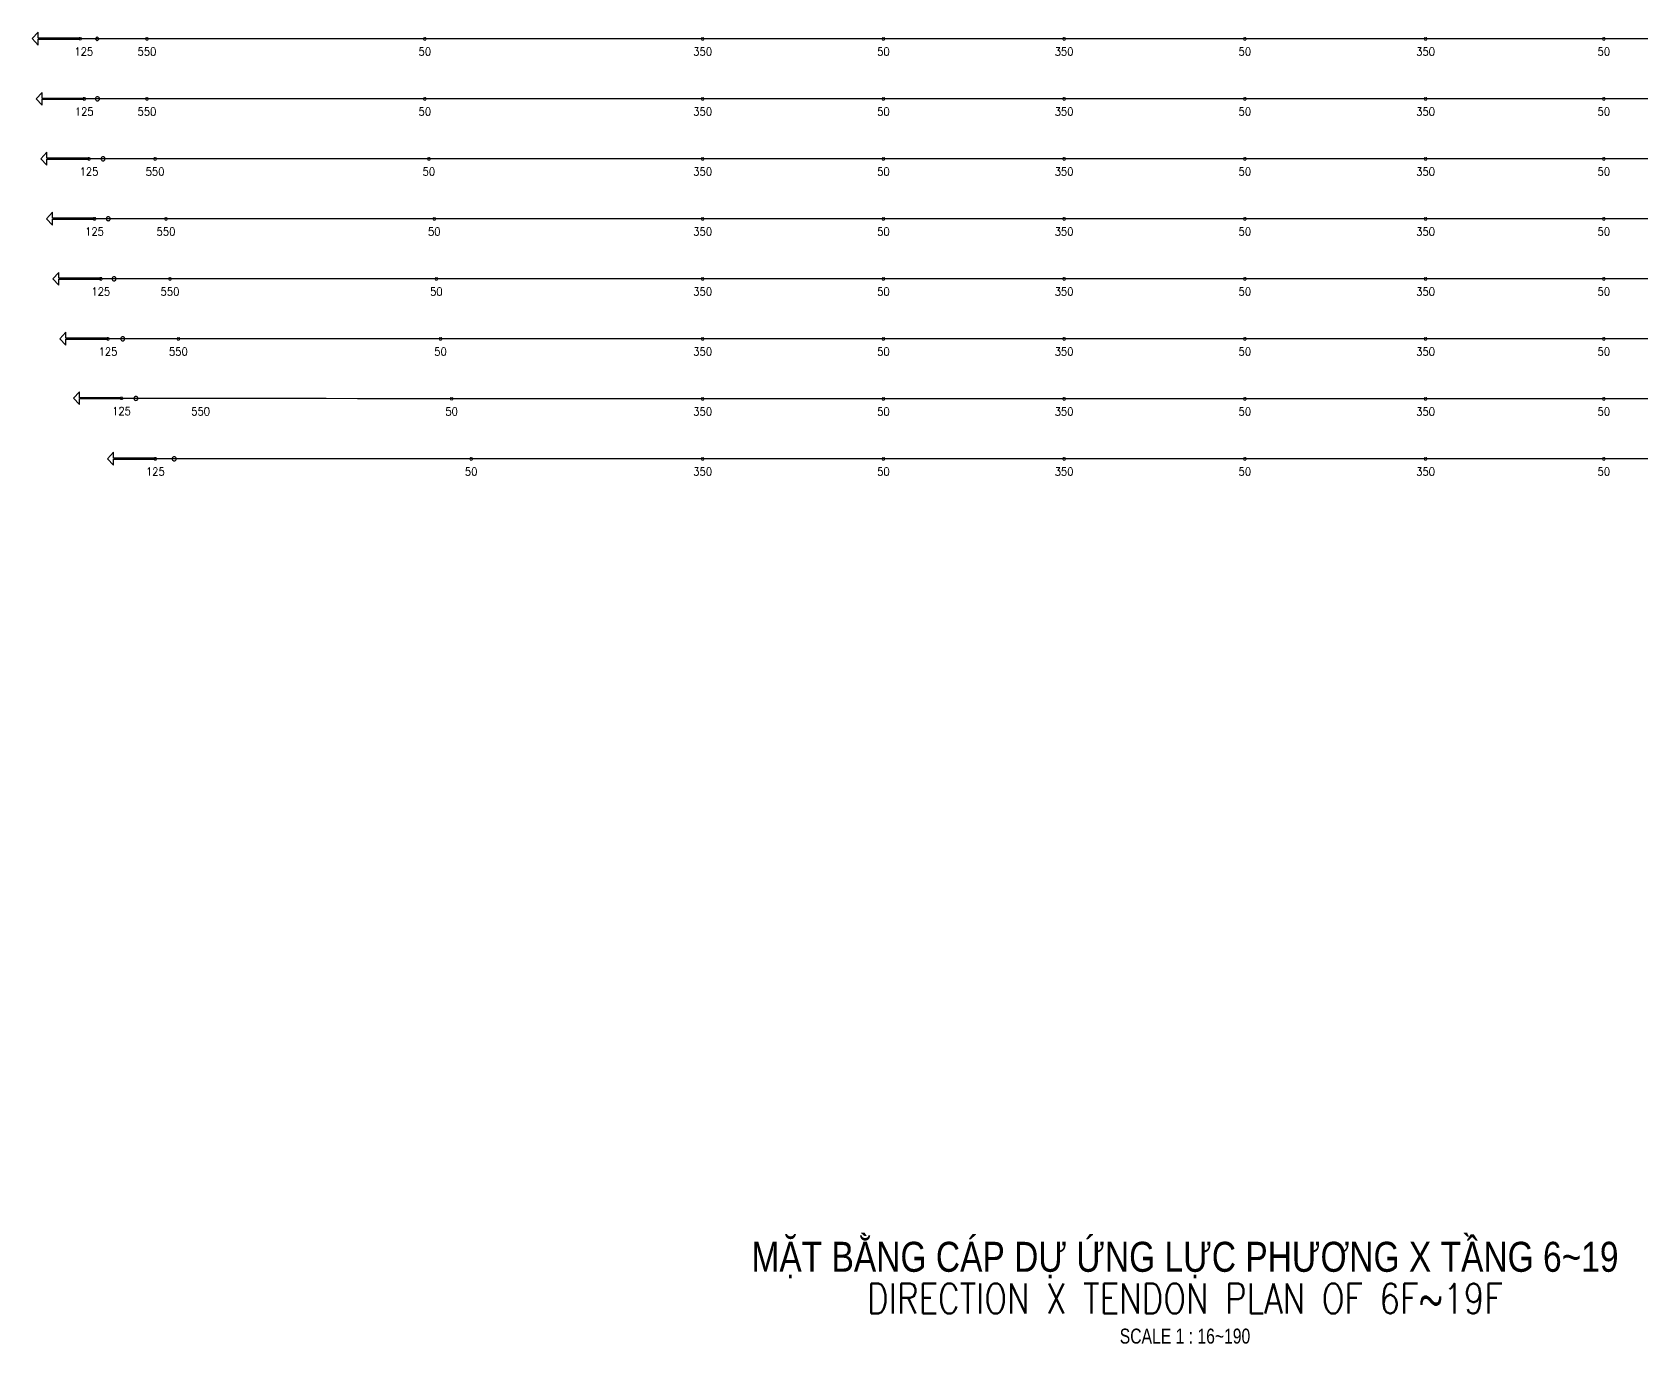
# Model space of a CAD drawing. Header units: millimetres. Extents: x -179076 to 505271, y -18667 to 119516.
# Drawn here: x 287141 to 327376, y 18374 to 51165 of the extents above; entities that cross this region are included whole.
import ezdxf
from ezdxf.enums import TextEntityAlignment as Align

# ---------------------------------------------------------------- set-up
doc = ezdxf.new("R2010")
doc.units = ezdxf.units.MM
doc.layers.add('Current_plane_Tendon', color=7, linetype='Continuous', true_color=0xab0000)
for name, color, linetype, lineweight in [('NDC_S_ANNO', 7, 'Continuous', 20), ('NDC_S_ENG TITLE', 3, 'Continuous', 20), ('NDC_S_TEXT SYMBOL', 7, 'Continuous', 20), ('NDC_S_VN TITLE', 6, 'Continuous', 35)]:
    doc.layers.add(name, color=color, linetype=linetype, lineweight=lineweight)
doc.styles.add('NDC_ANNO', font='', dxfattribs={"width": 0.8})
doc.styles.add('NDC_EN TXT', font='romans.shx', dxfattribs={"width": 0.8})
doc.styles.add('NDC_VIE TXT', font='arial.ttf', dxfattribs={"width": 0.8})
doc.styles.get("Standard").update_dxf_attribs({"font": 'arial.ttf'})
doc.styles.get('NDC_ANNO').set_extended_font_data('Dotum')

# ---------------------------------------------------------------- blocks, each defined once
blk = doc.blocks.new('Drawing name_symbol')
at = {"layer": 'NDC_S_ENG TITLE', "style": 'NDC_EN TXT', "width": 0.8}
blk.add_attdef('SECTDET1', text='', height=5, dxfattribs=at).set_placement((0, 1.01), align=Align.CENTER)
at = {"layer": 'NDC_S_TEXT SYMBOL', "lineweight": 25, "style": 'NDC_ANNO', "width": 0.8}
blk.add_attdef('SSCALE', text='', height=2.5, dxfattribs=at).set_placement((0, -4), align=Align.CENTER)
at = {"layer": 'NDC_S_VN TITLE', "style": 'NDC_VIE TXT', "width": 0.8}
blk.add_attdef('SECTDET2', text='', height=5, dxfattribs=at).set_placement((0, 7.97), align=Align.CENTER)
blk = doc.blocks.new('1111234')
at = {"layer": 'Current_plane_Tendon', "color": 14, "linetype": 'Continuous', "true_color": 0xab0000}
for points, elevation in [([(413038, 309819), (411988, 309819), (411988, 309969), (411838, 309807), (411988, 309645), (411988, 309795), (413038, 309795)], 180), ([(413510, 309804), (413460, 309854), (413410, 309804), (413460, 309754), (413510, 309804)], 180), ([(413138, 308315), (412088, 308315), (412088, 308465), (411938, 308303), (412088, 308141), (412088, 308291), (413138, 308291)], 57), ([(413519, 308303), (413517, 308319), (413509, 308332), (413498, 308344), (413484, 308351), (413469, 308353), (413454, 308351), (413440, 308344), (413429, 308332), (413421, 308319), (413419, 308303), (413421, 308288), (413429, 308274), (413440, 308263), (413454, 308256), (413469, 308253), (413484, 308256), (413498, 308263), (413509, 308274), (413517, 308288), (413519, 308303)], 182), ([(413257, 306816), (412207, 306816), (412207, 306966), (412057, 306804), (412207, 306642), (412207, 306792), (413257, 306792)], 58), ([(413659, 306804), (413657, 306819), (413650, 306833), (413639, 306844), (413625, 306851), (413609, 306854), (413594, 306851), (413580, 306844), (413569, 306833), (413562, 306819), (413559, 306804), (413562, 306788), (413569, 306774), (413580, 306763), (413594, 306756), (413609, 306754), (413625, 306756), (413639, 306763), (413650, 306774), (413657, 306788), (413659, 306804)], 183), ([(413396, 305316), (412346, 305316), (412346, 305466), (412196, 305304), (412346, 305142), (412346, 305292), (413396, 305292)], 59), ([(413788, 305304), (413786, 305320), (413779, 305334), (413768, 305345), (413754, 305352), (413738, 305354), (413723, 305352), (413709, 305345), (413698, 305334), (413691, 305320), (413688, 305304), (413691, 305289), (413698, 305275), (413709, 305264), (413723, 305257), (413738, 305254), (413754, 305257), (413768, 305264), (413779, 305275), (413786, 305289), (413788, 305304)], 180), ([(413554, 303815), (412504, 303815), (412504, 303965), (412354, 303803), (412504, 303641), (412504, 303791), (413554, 303791)], 58), ([(413935, 303803), (413932, 303818), (413925, 303832), (413914, 303843), (413900, 303850), (413885, 303853), (413869, 303850), (413855, 303843), (413844, 303832), (413837, 303818), (413835, 303803), (413837, 303787), (413844, 303773), (413855, 303762), (413869, 303755), (413885, 303753), (413900, 303755), (413914, 303762), (413925, 303773), (413932, 303787), (413935, 303803)], 180), ([(413732, 302316), (412682, 302316), (412682, 302466), (412532, 302304), (412682, 302142), (412682, 302292), (413732, 302292)], 55), ([(414152, 302304), (414149, 302319), (414142, 302333), (414131, 302344), (414117, 302351), (414102, 302354), (414086, 302351), (414072, 302344), (414061, 302333), (414054, 302319), (414052, 302304), (414054, 302288), (414061, 302274), (414072, 302263), (414086, 302256), (414102, 302254), (414117, 302256), (414131, 302263), (414142, 302274), (414149, 302288), (414152, 302304)], 180), ([(414072, 300826), (413022, 300831), (413023, 300981), (412872, 300820), (413021, 300657), (413022, 300807), (414072, 300802)], 61), ([(414480, 300813), (414478, 300828), (414471, 300842), (414460, 300853), (414446, 300860), (414430, 300863), (414415, 300860), (414401, 300853), (414390, 300842), (414383, 300828), (414380, 300813), (414383, 300797), (414390, 300783), (414401, 300772), (414415, 300765), (414430, 300763), (414446, 300765), (414460, 300772), (414471, 300783), (414478, 300797), (414480, 300813)], 180), ([(414916, 299315), (413866, 299315), (413866, 299465), (413716, 299303), (413866, 299141), (413866, 299291), (414916, 299291)], 64), ([(415438, 299303), (415435, 299318), (415428, 299332), (415417, 299343), (415403, 299350), (415388, 299353), (415372, 299350), (415358, 299343), (415347, 299332), (415340, 299318), (415338, 299303), (415340, 299287), (415347, 299273), (415358, 299262), (415372, 299255), (415388, 299253), (415403, 299255), (415417, 299262), (415428, 299273), (415435, 299287), (415438, 299303)], 189)]:
    blk.add_lwpolyline(points, close=True, dxfattribs=dict(at, elevation=elevation))
for points, elevation in [([(413078, 309807, 20, 20, 0), (413058, 309841, 20, 20, 0), (413018, 309841, 20, 20, 0), (412998, 309807, 20, 20, 0), (413018, 309772, 20, 20, 0), (413058, 309772, 20, 20, 0)], 180), ([(414746, 309803, 20, 20, 0), (414726, 309838, 20, 20, 0), (414686, 309838, 20, 20, 0), (414666, 309803, 20, 20, 0), (414686, 309769, 20, 20, 0), (414726, 309769, 20, 20, 0)], 130), ([(421692, 309803, 20, 20, 0), (421672, 309838, 20, 20, 0), (421632, 309838, 20, 20, 0), (421612, 309803, 20, 20, 0), (421632, 309769, 20, 20, 0), (421672, 309769, 20, 20, 0)], -170), ([(428637, 309803, 20, 20, 0), (428617, 309838, 20, 20, 0), (428577, 309838, 20, 20, 0), (428557, 309803, 20, 20, 0), (428577, 309769, 20, 20, 0), (428617, 309769, 20, 20, 0)], 130), ([(433155, 309803, 20, 20, 0), (433135, 309838, 20, 20, 0), (433095, 309838, 20, 20, 0), (433075, 309803, 20, 20, 0), (433095, 309769, 20, 20, 0), (433135, 309769, 20, 20, 0)], -170), ([(437672, 309803, 20, 20, 0), (437652, 309838, 20, 20, 0), (437612, 309838, 20, 20, 0), (437592, 309803, 20, 20, 0), (437612, 309769, 20, 20, 0), (437652, 309769, 20, 20, 0)], 130), ([(442190, 309803, 20, 20, 0), (442170, 309838, 20, 20, 0), (442130, 309838, 20, 20, 0), (442110, 309803, 20, 20, 0), (442130, 309769, 20, 20, 0), (442170, 309769, 20, 20, 0)], -170), ([(446707, 309803, 20, 20, 0), (446687, 309838, 20, 20, 0), (446647, 309838, 20, 20, 0), (446627, 309803, 20, 20, 0), (446647, 309769, 20, 20, 0), (446687, 309769, 20, 20, 0)], 130), ([(451163, 309803, 20, 20, 0), (451143, 309838, 20, 20, 0), (451103, 309838, 20, 20, 0), (451083, 309803, 20, 20, 0), (451103, 309769, 20, 20, 0), (451143, 309769, 20, 20, 0)], -170), ([(413178, 308303, 20, 20, 0), (413158, 308338, 20, 20, 0), (413118, 308338, 20, 20, 0), (413098, 308303, 20, 20, 0), (413118, 308268, 20, 20, 0), (413158, 308268, 20, 20, 0)], 57), ([(414746, 308303, 20, 20, 0), (414726, 308338, 20, 20, 0), (414686, 308338, 20, 20, 0), (414666, 308303, 20, 20, 0), (414686, 308269, 20, 20, 0), (414726, 308269, 20, 20, 0)], 130), ([(421692, 308303, 20, 20, 0), (421672, 308338, 20, 20, 0), (421632, 308338, 20, 20, 0), (421612, 308303, 20, 20, 0), (421632, 308269, 20, 20, 0), (421672, 308269, 20, 20, 0)], -20), ([(428637, 308303, 20, 20, 0), (428617, 308338, 20, 20, 0), (428577, 308338, 20, 20, 0), (428557, 308303, 20, 20, 0), (428577, 308269, 20, 20, 0), (428617, 308269, 20, 20, 0)], 130), ([(433155, 308303, 20, 20, 0), (433135, 308338, 20, 20, 0), (433095, 308338, 20, 20, 0), (433075, 308303, 20, 20, 0), (433095, 308269, 20, 20, 0), (433135, 308269, 20, 20, 0)], -20), ([(437672, 308303, 20, 20, 0), (437652, 308338, 20, 20, 0), (437612, 308338, 20, 20, 0), (437592, 308303, 20, 20, 0), (437612, 308269, 20, 20, 0), (437652, 308269, 20, 20, 0)], 130), ([(442190, 308303, 20, 20, 0), (442170, 308338, 20, 20, 0), (442130, 308338, 20, 20, 0), (442110, 308303, 20, 20, 0), (442130, 308269, 20, 20, 0), (442170, 308269, 20, 20, 0)], -20), ([(446707, 308303, 20, 20, 0), (446687, 308338, 20, 20, 0), (446647, 308338, 20, 20, 0), (446627, 308303, 20, 20, 0), (446647, 308269, 20, 20, 0), (446687, 308269, 20, 20, 0)], 130), ([(451163, 308303, 20, 20, 0), (451143, 308338, 20, 20, 0), (451103, 308338, 20, 20, 0), (451083, 308303, 20, 20, 0), (451103, 308269, 20, 20, 0), (451143, 308269, 20, 20, 0)], -20), ([(413297, 306804, 20, 20, 0), (413277, 306838, 20, 20, 0), (413237, 306838, 20, 20, 0), (413217, 306804, 20, 20, 0), (413237, 306769, 20, 20, 0), (413277, 306769, 20, 20, 0)], 58), ([(414950, 306803, 20, 20, 0), (414930, 306838, 20, 20, 0), (414890, 306838, 20, 20, 0), (414870, 306803, 20, 20, 0), (414890, 306769, 20, 20, 0), (414930, 306769, 20, 20, 0)], 130), ([(421794, 306803, 20, 20, 0), (421774, 306838, 20, 20, 0), (421734, 306838, 20, 20, 0), (421714, 306803, 20, 20, 0), (421734, 306769, 20, 20, 0), (421774, 306769, 20, 20, 0)], -20), ([(428637, 306803, 20, 20, 0), (428617, 306838, 20, 20, 0), (428577, 306838, 20, 20, 0), (428557, 306803, 20, 20, 0), (428577, 306769, 20, 20, 0), (428617, 306769, 20, 20, 0)], 130), ([(433155, 306803, 20, 20, 0), (433135, 306838, 20, 20, 0), (433095, 306838, 20, 20, 0), (433075, 306803, 20, 20, 0), (433095, 306769, 20, 20, 0), (433135, 306769, 20, 20, 0)], -20), ([(437672, 306803, 20, 20, 0), (437652, 306838, 20, 20, 0), (437612, 306838, 20, 20, 0), (437592, 306803, 20, 20, 0), (437612, 306769, 20, 20, 0), (437652, 306769, 20, 20, 0)], 130), ([(442190, 306803, 20, 20, 0), (442170, 306838, 20, 20, 0), (442130, 306838, 20, 20, 0), (442110, 306803, 20, 20, 0), (442130, 306769, 20, 20, 0), (442170, 306769, 20, 20, 0)], -20), ([(446707, 306803, 20, 20, 0), (446687, 306838, 20, 20, 0), (446647, 306838, 20, 20, 0), (446627, 306803, 20, 20, 0), (446647, 306769, 20, 20, 0), (446687, 306769, 20, 20, 0)], 130), ([(451163, 306803, 20, 20, 0), (451143, 306838, 20, 20, 0), (451103, 306838, 20, 20, 0), (451083, 306803, 20, 20, 0), (451103, 306769, 20, 20, 0), (451143, 306769, 20, 20, 0)], -20), ([(413436, 305304, 20, 20, 0), (413416, 305339, 20, 20, 0), (413376, 305339, 20, 20, 0), (413356, 305304, 20, 20, 0), (413376, 305270, 20, 20, 0), (413416, 305270, 20, 20, 0)], 59), ([(415222, 305303, 20, 20, 0), (415202, 305338, 20, 20, 0), (415162, 305338, 20, 20, 0), (415142, 305303, 20, 20, 0), (415162, 305269, 20, 20, 0), (415202, 305269, 20, 20, 0)], 130), ([(421929, 305303, 20, 20, 0), (421909, 305338, 20, 20, 0), (421869, 305338, 20, 20, 0), (421849, 305303, 20, 20, 0), (421869, 305269, 20, 20, 0), (421909, 305269, 20, 20, 0)], -20), ([(428637, 305303, 20, 20, 0), (428617, 305338, 20, 20, 0), (428577, 305338, 20, 20, 0), (428557, 305303, 20, 20, 0), (428577, 305269, 20, 20, 0), (428617, 305269, 20, 20, 0)], 130), ([(433155, 305303, 20, 20, 0), (433135, 305338, 20, 20, 0), (433095, 305338, 20, 20, 0), (433075, 305303, 20, 20, 0), (433095, 305269, 20, 20, 0), (433135, 305269, 20, 20, 0)], -20), ([(437672, 305303, 20, 20, 0), (437652, 305338, 20, 20, 0), (437612, 305338, 20, 20, 0), (437592, 305303, 20, 20, 0), (437612, 305269, 20, 20, 0), (437652, 305269, 20, 20, 0)], 130), ([(442190, 305303, 20, 20, 0), (442170, 305338, 20, 20, 0), (442130, 305338, 20, 20, 0), (442110, 305303, 20, 20, 0), (442130, 305269, 20, 20, 0), (442170, 305269, 20, 20, 0)], -20), ([(446707, 305303, 20, 20, 0), (446687, 305338, 20, 20, 0), (446647, 305338, 20, 20, 0), (446627, 305303, 20, 20, 0), (446647, 305269, 20, 20, 0), (446687, 305269, 20, 20, 0)], 130), ([(451163, 305303, 20, 20, 0), (451143, 305338, 20, 20, 0), (451103, 305338, 20, 20, 0), (451083, 305303, 20, 20, 0), (451103, 305269, 20, 20, 0), (451143, 305269, 20, 20, 0)], -20), ([(413594, 303803, 20, 20, 0), (413574, 303837, 20, 20, 0), (413534, 303837, 20, 20, 0), (413514, 303803, 20, 20, 0), (413534, 303768, 20, 20, 0), (413574, 303768, 20, 20, 0)], 58), ([(415322, 303803, 20, 20, 0), (415302, 303838, 20, 20, 0), (415262, 303838, 20, 20, 0), (415242, 303803, 20, 20, 0), (415262, 303769, 20, 20, 0), (415302, 303769, 20, 20, 0)], 130), ([(421980, 303803, 20, 20, 0), (421960, 303838, 20, 20, 0), (421920, 303838, 20, 20, 0), (421900, 303803, 20, 20, 0), (421920, 303769, 20, 20, 0), (421960, 303769, 20, 20, 0)], -20), ([(428637, 303803, 20, 20, 0), (428617, 303838, 20, 20, 0), (428577, 303838, 20, 20, 0), (428557, 303803, 20, 20, 0), (428577, 303769, 20, 20, 0), (428617, 303769, 20, 20, 0)], 130), ([(433155, 303803, 20, 20, 0), (433135, 303838, 20, 20, 0), (433095, 303838, 20, 20, 0), (433075, 303803, 20, 20, 0), (433095, 303769, 20, 20, 0), (433135, 303769, 20, 20, 0)], -20), ([(437672, 303803, 20, 20, 0), (437652, 303838, 20, 20, 0), (437612, 303838, 20, 20, 0), (437592, 303803, 20, 20, 0), (437612, 303769, 20, 20, 0), (437652, 303769, 20, 20, 0)], 130), ([(442190, 303803, 20, 20, 0), (442170, 303838, 20, 20, 0), (442130, 303838, 20, 20, 0), (442110, 303803, 20, 20, 0), (442130, 303769, 20, 20, 0), (442170, 303769, 20, 20, 0)], -20), ([(446707, 303803, 20, 20, 0), (446687, 303838, 20, 20, 0), (446647, 303838, 20, 20, 0), (446627, 303803, 20, 20, 0), (446647, 303769, 20, 20, 0), (446687, 303769, 20, 20, 0)], 130), ([(451163, 303803, 20, 20, 0), (451143, 303838, 20, 20, 0), (451103, 303838, 20, 20, 0), (451083, 303803, 20, 20, 0), (451103, 303769, 20, 20, 0), (451143, 303769, 20, 20, 0)], -20), ([(413772, 302304, 20, 20, 0), (413752, 302338, 20, 20, 0), (413712, 302338, 20, 20, 0), (413692, 302304, 20, 20, 0), (413712, 302269, 20, 20, 0), (413752, 302269, 20, 20, 0)], 55), ([(415532, 302303, 20, 20, 0), (415512, 302338, 20, 20, 0), (415472, 302338, 20, 20, 0), (415452, 302303, 20, 20, 0), (415472, 302269, 20, 20, 0), (415512, 302269, 20, 20, 0)], 130), ([(422085, 302303, 20, 20, 0), (422065, 302338, 20, 20, 0), (422025, 302338, 20, 20, 0), (422005, 302303, 20, 20, 0), (422025, 302269, 20, 20, 0), (422065, 302269, 20, 20, 0)], -20), ([(428637, 302303, 20, 20, 0), (428617, 302338, 20, 20, 0), (428577, 302338, 20, 20, 0), (428557, 302303, 20, 20, 0), (428577, 302269, 20, 20, 0), (428617, 302269, 20, 20, 0)], 130), ([(433155, 302303, 20, 20, 0), (433135, 302338, 20, 20, 0), (433095, 302338, 20, 20, 0), (433075, 302303, 20, 20, 0), (433095, 302269, 20, 20, 0), (433135, 302269, 20, 20, 0)], -20), ([(437672, 302303, 20, 20, 0), (437652, 302338, 20, 20, 0), (437612, 302338, 20, 20, 0), (437592, 302303, 20, 20, 0), (437612, 302269, 20, 20, 0), (437652, 302269, 20, 20, 0)], 130), ([(442190, 302303, 20, 20, 0), (442170, 302338, 20, 20, 0), (442130, 302338, 20, 20, 0), (442110, 302303, 20, 20, 0), (442130, 302269, 20, 20, 0), (442170, 302269, 20, 20, 0)], -20), ([(446707, 302303, 20, 20, 0), (446687, 302338, 20, 20, 0), (446647, 302338, 20, 20, 0), (446627, 302303, 20, 20, 0), (446647, 302269, 20, 20, 0), (446687, 302269, 20, 20, 0)], 130), ([(451163, 302303, 20, 20, 0), (451143, 302338, 20, 20, 0), (451103, 302338, 20, 20, 0), (451083, 302303, 20, 20, 0), (451103, 302269, 20, 20, 0), (451143, 302269, 20, 20, 0)], -20), ([(414112, 300814, 20, 20, 0), (414092, 300849, 20, 20, 0), (414052, 300849, 20, 20, 0), (414032, 300814, 20, 20, 0), (414052, 300780, 20, 20, 0), (414092, 300780, 20, 20, 0)], 61), ([(422363, 300806, 20, 20, 0), (422343, 300840, 20, 20, 0), (422303, 300840, 20, 20, 0), (422283, 300806, 20, 20, 0), (422303, 300771, 20, 20, 0), (422343, 300771, 20, 20, 0)], -20), ([(428637, 300803, 20, 20, 0), (428617, 300838, 20, 20, 0), (428577, 300838, 20, 20, 0), (428557, 300803, 20, 20, 0), (428577, 300769, 20, 20, 0), (428617, 300769, 20, 20, 0)], 130), ([(433155, 300803, 20, 20, 0), (433135, 300838, 20, 20, 0), (433095, 300838, 20, 20, 0), (433075, 300803, 20, 20, 0), (433095, 300769, 20, 20, 0), (433135, 300769, 20, 20, 0)], -20), ([(437672, 300803, 20, 20, 0), (437652, 300838, 20, 20, 0), (437612, 300838, 20, 20, 0), (437592, 300803, 20, 20, 0), (437612, 300769, 20, 20, 0), (437652, 300769, 20, 20, 0)], 130), ([(442190, 300803, 20, 20, 0), (442170, 300838, 20, 20, 0), (442130, 300838, 20, 20, 0), (442110, 300803, 20, 20, 0), (442130, 300769, 20, 20, 0), (442170, 300769, 20, 20, 0)], -20), ([(446707, 300803, 20, 20, 0), (446687, 300838, 20, 20, 0), (446647, 300838, 20, 20, 0), (446627, 300803, 20, 20, 0), (446647, 300769, 20, 20, 0), (446687, 300769, 20, 20, 0)], 130), ([(451163, 300803, 20, 20, 0), (451143, 300838, 20, 20, 0), (451103, 300838, 20, 20, 0), (451083, 300803, 20, 20, 0), (451103, 300769, 20, 20, 0), (451143, 300769, 20, 20, 0)], -20), ([(414956, 299303, 20, 20, 0), (414936, 299337, 20, 20, 0), (414896, 299337, 20, 20, 0), (414876, 299303, 20, 20, 0), (414896, 299268, 20, 20, 0), (414936, 299268, 20, 20, 0)], 64), ([(422851, 299303, 20, 20, 0), (422831, 299338, 20, 20, 0), (422791, 299338, 20, 20, 0), (422771, 299303, 20, 20, 0), (422791, 299269, 20, 20, 0), (422831, 299269, 20, 20, 0)], -20), ([(428637, 299303, 20, 20, 0), (428617, 299338, 20, 20, 0), (428577, 299338, 20, 20, 0), (428557, 299303, 20, 20, 0), (428577, 299269, 20, 20, 0), (428617, 299269, 20, 20, 0)], 130), ([(433155, 299303, 20, 20, 0), (433135, 299338, 20, 20, 0), (433095, 299338, 20, 20, 0), (433075, 299303, 20, 20, 0), (433095, 299269, 20, 20, 0), (433135, 299269, 20, 20, 0)], -20), ([(437672, 299303, 20, 20, 0), (437652, 299338, 20, 20, 0), (437612, 299338, 20, 20, 0), (437592, 299303, 20, 20, 0), (437612, 299269, 20, 20, 0), (437652, 299269, 20, 20, 0)], 130), ([(442190, 299303, 20, 20, 0), (442170, 299338, 20, 20, 0), (442130, 299338, 20, 20, 0), (442110, 299303, 20, 20, 0), (442130, 299269, 20, 20, 0), (442170, 299269, 20, 20, 0)], -20), ([(446707, 299303, 20, 20, 0), (446687, 299338, 20, 20, 0), (446647, 299338, 20, 20, 0), (446627, 299303, 20, 20, 0), (446647, 299269, 20, 20, 0), (446687, 299269, 20, 20, 0)], 130), ([(451163, 299303, 20, 20, 0), (451143, 299338, 20, 20, 0), (451103, 299338, 20, 20, 0), (451083, 299303, 20, 20, 0), (451103, 299269, 20, 20, 0), (451143, 299269, 20, 20, 0)], -20)]:
    blk.add_lwpolyline(points, format="xyseb", close=True, dxfattribs=dict(at, elevation=elevation))
for points in [[(414706, 309803, 130), (414586, 309803, 129), (414465, 309803, 128), (414345, 309803, 124), (414224, 309803, 120), (414104, 309803, 115), (413984, 309803, 108), (413611, 309804, 100), (413491, 309804, 90), (413370, 309804, 80), (413250, 309804, 68), (413038, 309804, 56)], [(428597, 309803, 130), (427729, 309803, 121), (426861, 309803, 92), (425992, 309803, 46), (425124, 309803, -20), (424256, 309803, -86), (423388, 309803, -132), (422520, 309803, -161), (421652, 309803, -170), (420783, 309803, -161), (419915, 309803, -132), (419047, 309803, -86), (418179, 309803, -20), (417311, 309803, 46), (416443, 309803, 92), (415574, 309803, 121), (414706, 309803, 130)], [(437632, 309803, 130), (437067, 309803, 121), (436503, 309803, 92), (435938, 309803, 46), (435373, 309803, -20), (434809, 309803, -86), (434244, 309803, -132), (433679, 309803, -161), (433115, 309803, -170), (432550, 309803, -161), (431985, 309803, -132), (431420, 309803, -86), (430856, 309803, -20), (430291, 309803, 46), (429726, 309803, 92), (429162, 309803, 121), (428597, 309803, 130)], [(446667, 309803, 130), (446102, 309803, 121), (445538, 309803, 92), (444973, 309803, 46), (444408, 309803, -20), (443844, 309803, -86), (443279, 309803, -132), (442714, 309803, -161), (442150, 309803, -170), (441585, 309803, -161), (441020, 309803, -132), (440456, 309803, -86), (439891, 309803, -20), (439326, 309803, 46), (438761, 309803, 92), (438197, 309803, 121), (437632, 309803, 130)], [(455578, 309803, 130), (455022, 309803, 121), (454465, 309803, 92), (453908, 309803, 46), (453351, 309803, -20), (452794, 309803, -86), (452237, 309803, -132), (451680, 309803, -161), (451123, 309803, -170), (450566, 309803, -161), (450009, 309803, -132), (449452, 309803, -86), (448895, 309803, -20), (448338, 309803, 46), (447781, 309803, 92), (447224, 309803, 121), (446667, 309803, 130)], [(414706, 308303, 130), (414586, 308303, 129), (414465, 308303, 128), (414345, 308303, 124), (414224, 308303, 120), (414104, 308303, 115), (413721, 308303, 231), (413600, 308303, 223), (413480, 308303, 213), (413359, 308303, 203), (413239, 308303, 191), (413138, 308303, 180)], [(428597, 308303, 130), (427729, 308303, 125), (426861, 308303, 111), (425992, 308303, 88), (425124, 308303, 55), (424256, 308303, 22), (423388, 308303, -1), (422520, 308303, -15), (421652, 308303, -20), (420783, 308303, -15), (419915, 308303, -1), (419047, 308303, 22), (418179, 308303, 55), (417311, 308303, 88), (416443, 308303, 111), (415574, 308303, 125), (414706, 308303, 130)], [(437632, 308303, 130), (437067, 308303, 125), (436503, 308303, 111), (435938, 308303, 88), (435373, 308303, 55), (434809, 308303, 22), (434244, 308303, -1), (433679, 308303, -15), (433115, 308303, -20), (432550, 308303, -15), (431985, 308303, -1), (431420, 308303, 22), (430856, 308303, 55), (430291, 308303, 88), (429726, 308303, 111), (429162, 308303, 125), (428597, 308303, 130)], [(446667, 308303, 130), (446102, 308303, 125), (445538, 308303, 111), (444973, 308303, 88), (444408, 308303, 55), (443844, 308303, 22), (443279, 308303, -1), (442714, 308303, -15), (442150, 308303, -20), (441585, 308303, -15), (441020, 308303, -1), (440456, 308303, 22), (439891, 308303, 55), (439326, 308303, 88), (438761, 308303, 111), (438197, 308303, 125), (437632, 308303, 130)], [(455578, 308303, 130), (455022, 308303, 125), (454465, 308303, 111), (453908, 308303, 88), (453351, 308303, 55), (452794, 308303, 22), (452237, 308303, -1), (451680, 308303, -15), (451123, 308303, -20), (450566, 308303, -15), (450009, 308303, -1), (449452, 308303, 22), (448895, 308303, 55), (448338, 308303, 88), (447781, 308303, 111), (447224, 308303, 125), (446667, 308303, 130)], [(414910, 306803, 130), (414769, 306803, 129), (414628, 306803, 127), (414487, 306803, 123), (414346, 306803, 118), (414205, 306803, 111), (413788, 306804, 225), (413647, 306804, 215), (413506, 306804, 204), (413365, 306804, 191), (413257, 306804, 180)], [(428597, 306803, 130), (427742, 306803, 125), (426886, 306803, 111), (426031, 306803, 88), (425175, 306803, 55), (424320, 306803, 22), (423464, 306803, -1), (422609, 306803, -15), (421754, 306803, -20), (420898, 306803, -15), (420043, 306803, -1), (419187, 306803, 22), (418332, 306803, 55), (417476, 306803, 88), (416621, 306803, 111), (415766, 306803, 125), (414910, 306803, 130)], [(437632, 306803, 130), (437067, 306803, 125), (436503, 306803, 111), (435938, 306803, 88), (435373, 306803, 55), (434809, 306803, 22), (434244, 306803, -1), (433679, 306803, -15), (433115, 306803, -20), (432550, 306803, -15), (431985, 306803, -1), (431420, 306803, 22), (430856, 306803, 55), (430291, 306803, 88), (429726, 306803, 111), (429162, 306803, 125), (428597, 306803, 130)], [(446667, 306803, 130), (446102, 306803, 125), (445538, 306803, 111), (444973, 306803, 88), (444408, 306803, 55), (443844, 306803, 22), (443279, 306803, -1), (442714, 306803, -15), (442150, 306803, -20), (441585, 306803, -15), (441020, 306803, -1), (440456, 306803, 22), (439891, 306803, 55), (439326, 306803, 88), (438761, 306803, 111), (438197, 306803, 125), (437632, 306803, 130)], [(455578, 306803, 130), (455022, 306803, 125), (454465, 306803, 111), (453908, 306803, 88), (453351, 306803, 55), (452794, 306803, 22), (452237, 306803, -1), (451680, 306803, -15), (451123, 306803, -20), (450566, 306803, -15), (450009, 306803, -1), (449452, 306803, 22), (448895, 306803, 55), (448338, 306803, 88), (447781, 306803, 111), (447224, 306803, 125), (446667, 306803, 130)], [(415182, 305303, 130), (415028, 305303, 129), (414875, 305303, 127), (414721, 305303, 123), (414567, 305303, 118), (414414, 305303, 111), (413969, 305304, 224), (413815, 305304, 214), (413662, 305304, 203), (413508, 305304, 190), (413354, 305304, 176)], [(428597, 305303, 130), (427759, 305303, 125), (426920, 305303, 111), (426082, 305303, 88), (425243, 305303, 55), (424405, 305303, 22), (423566, 305303, -1), (422728, 305303, -15), (421889, 305303, -20), (421051, 305303, -15), (420212, 305303, -1), (419374, 305303, 22), (418536, 305303, 55), (417697, 305303, 88), (416859, 305303, 111), (416020, 305303, 125), (415182, 305303, 130)], [(437632, 305303, 130), (437067, 305303, 125), (436503, 305303, 111), (435938, 305303, 88), (435373, 305303, 55), (434809, 305303, 22), (434244, 305303, -1), (433679, 305303, -15), (433115, 305303, -20), (432550, 305303, -15), (431985, 305303, -1), (431420, 305303, 22), (430856, 305303, 55), (430291, 305303, 88), (429726, 305303, 111), (429162, 305303, 125), (428597, 305303, 130)], [(446667, 305303, 130), (446102, 305303, 125), (445538, 305303, 111), (444973, 305303, 88), (444408, 305303, 55), (443844, 305303, 22), (443279, 305303, -1), (442714, 305303, -15), (442150, 305303, -20), (441585, 305303, -15), (441020, 305303, -1), (440456, 305303, 22), (439891, 305303, 55), (439326, 305303, 88), (438761, 305303, 111), (438197, 305303, 125), (437632, 305303, 130)], [(455578, 305303, 130), (455022, 305303, 125), (454465, 305303, 111), (453908, 305303, 88), (453351, 305303, 55), (452794, 305303, 22), (452237, 305303, -1), (451680, 305303, -15), (451123, 305303, -20), (450566, 305303, -15), (450009, 305303, -1), (449452, 305303, 22), (448895, 305303, 55), (448338, 305303, 88), (447781, 305303, 111), (447224, 305303, 125), (446667, 305303, 130)], [(415282, 303803, 130), (415150, 303803, 129), (415018, 303803, 128), (414886, 303803, 124), (414754, 303803, 120), (414622, 303803, 115), (414490, 303803, 108), (414358, 303803, 100), (413918, 303803, 212), (413786, 303803, 202), (413654, 303803, 190), (413522, 303803, 177)], [(428597, 303803, 130), (427765, 303803, 125), (426933, 303803, 111), (426100, 303803, 88), (425268, 303803, 55), (424436, 303803, 22), (423604, 303803, -1), (422772, 303803, -15), (421940, 303803, -20), (421107, 303803, -15), (420275, 303803, -1), (419443, 303803, 22), (418611, 303803, 55), (417779, 303803, 88), (416947, 303803, 111), (416114, 303803, 125), (415282, 303803, 130)], [(437632, 303803, 130), (437067, 303803, 125), (436503, 303803, 111), (435938, 303803, 88), (435373, 303803, 55), (434809, 303803, 22), (434244, 303803, -1), (433679, 303803, -15), (433115, 303803, -20), (432550, 303803, -15), (431985, 303803, -1), (431420, 303803, 22), (430856, 303803, 55), (430291, 303803, 88), (429726, 303803, 111), (429162, 303803, 125), (428597, 303803, 130)], [(446667, 303803, 130), (446102, 303803, 125), (445538, 303803, 111), (444973, 303803, 88), (444408, 303803, 55), (443844, 303803, 22), (443279, 303803, -1), (442714, 303803, -15), (442150, 303803, -20), (441585, 303803, -15), (441020, 303803, -1), (440456, 303803, 22), (439891, 303803, 55), (439326, 303803, 88), (438761, 303803, 111), (438197, 303803, 125), (437632, 303803, 130)], [(455578, 303803, 130), (455022, 303803, 125), (454465, 303803, 111), (453908, 303803, 88), (453351, 303803, 55), (452794, 303803, 22), (452237, 303803, -1), (451680, 303803, -15), (451123, 303803, -20), (450566, 303803, -15), (450009, 303803, -1), (449452, 303803, 22), (448895, 303803, 55), (448338, 303803, 88), (447781, 303803, 111), (447224, 303803, 125), (446667, 303803, 130)], [(415492, 302303, 130), (415345, 302303, 129), (415197, 302303, 127), (415049, 302303, 123), (414901, 302303, 118), (414471, 302304, 236), (414323, 302304, 228), (414176, 302304, 218), (414028, 302304, 207), (413880, 302304, 194), (413732, 302304, 180)], [(428597, 302303, 130), (427778, 302303, 125), (426959, 302303, 111), (426140, 302303, 88), (425321, 302303, 55), (424502, 302303, 22), (423683, 302303, -1), (422864, 302303, -15), (422045, 302303, -20), (421226, 302303, -15), (420407, 302303, -1), (419588, 302303, 22), (418768, 302303, 55), (417949, 302303, 88), (417130, 302303, 111), (416311, 302303, 125), (415492, 302303, 130)], [(437632, 302303, 130), (437067, 302303, 125), (436503, 302303, 111), (435938, 302303, 88), (435373, 302303, 55), (434809, 302303, 22), (434244, 302303, -1), (433679, 302303, -15), (433115, 302303, -20), (432550, 302303, -15), (431985, 302303, -1), (431420, 302303, 22), (430856, 302303, 55), (430291, 302303, 88), (429726, 302303, 111), (429162, 302303, 125), (428597, 302303, 130)], [(446667, 302303, 130), (446102, 302303, 125), (445538, 302303, 111), (444973, 302303, 88), (444408, 302303, 55), (443844, 302303, 22), (443279, 302303, -1), (442714, 302303, -15), (442150, 302303, -20), (441585, 302303, -15), (441020, 302303, -1), (440456, 302303, 22), (439891, 302303, 55), (439326, 302303, 88), (438761, 302303, 111), (438197, 302303, 125), (437632, 302303, 130)], [(455578, 302303, 130), (455022, 302303, 125), (454465, 302303, 111), (453908, 302303, 88), (453351, 302303, 55), (452794, 302303, 22), (452237, 302303, -1), (451680, 302303, -15), (451123, 302303, -20), (450566, 302303, -15), (450009, 302303, -1), (449452, 302303, 22), (448895, 302303, 55), (448338, 302303, 88), (447781, 302303, 111), (447224, 302303, 125), (446667, 302303, 130)], [(416049, 300808, 130), (415894, 300808, 129), (415738, 300809, 128), (415583, 300810, 124), (415428, 300810, 120), (415273, 300811, 115), (415117, 300812, 108), (414624, 300812, 219), (414469, 300813, 210), (414314, 300813, 199), (414159, 300814, 187), (414072, 300814, 180)], [(428597, 300803, 130), (427813, 300804, 125), (427028, 300804, 111), (426244, 300804, 88), (425460, 300804, 55), (424676, 300805, 22), (423891, 300805, -1), (423107, 300805, -15), (422323, 300806, -20), (421539, 300806, -15), (420754, 300806, -1), (419970, 300806, 22), (419186, 300807, 55), (418402, 300807, 88), (417617, 300807, 111), (416833, 300807, 125), (416049, 300808, 130)], [(437632, 300803, 130), (437067, 300803, 125), (436503, 300803, 111), (435938, 300803, 88), (435373, 300803, 55), (434809, 300803, 22), (434244, 300803, -1), (433679, 300803, -15), (433115, 300803, -20), (432550, 300803, -15), (431985, 300803, -1), (431420, 300803, 22), (430856, 300803, 55), (430291, 300803, 88), (429726, 300803, 111), (429162, 300803, 125), (428597, 300803, 130)], [(446667, 300803, 130), (446102, 300803, 125), (445538, 300803, 111), (444973, 300803, 88), (444408, 300803, 55), (443844, 300803, 22), (443279, 300803, -1), (442714, 300803, -15), (442150, 300803, -20), (441585, 300803, -15), (441020, 300803, -1), (440456, 300803, 22), (439891, 300803, 55), (439326, 300803, 88), (438761, 300803, 111), (438197, 300803, 125), (437632, 300803, 130)], [(455578, 300803, 130), (455022, 300803, 125), (454465, 300803, 111), (453908, 300803, 88), (453351, 300803, 55), (452794, 300803, 22), (452237, 300803, -1), (451680, 300803, -15), (451123, 300803, -20), (450566, 300803, -15), (450009, 300803, -1), (449452, 300803, 22), (448895, 300803, 55), (448338, 300803, 88), (447781, 300803, 111), (447224, 300803, 125), (446667, 300803, 130)], [(417025, 299303, 130), (416853, 299303, 129), (416682, 299303, 128), (416511, 299303, 124), (416339, 299303, 120), (415822, 299303, 230), (415651, 299303, 223), (415479, 299303, 215), (415308, 299303, 206), (415137, 299303, 195), (414965, 299303, 184), (414916, 299303, 180)], [(428597, 299303, 130), (427874, 299303, 125), (427150, 299303, 111), (426427, 299303, 88), (425704, 299303, 55), (424981, 299303, 22), (424257, 299303, -1), (423534, 299303, -15), (422811, 299303, -20), (422088, 299303, -15), (421364, 299303, -1), (420641, 299303, 22), (419918, 299303, 55), (419194, 299303, 88), (418471, 299303, 111), (417748, 299303, 125), (417025, 299303, 130)], [(437632, 299303, 130), (437067, 299303, 125), (436503, 299303, 111), (435938, 299303, 88), (435373, 299303, 55), (434809, 299303, 22), (434244, 299303, -1), (433679, 299303, -15), (433115, 299303, -20), (432550, 299303, -15), (431985, 299303, -1), (431420, 299303, 22), (430856, 299303, 55), (430291, 299303, 88), (429726, 299303, 111), (429162, 299303, 125), (428597, 299303, 130)], [(446667, 299303, 130), (446102, 299303, 125), (445538, 299303, 111), (444973, 299303, 88), (444408, 299303, 55), (443844, 299303, 22), (443279, 299303, -1), (442714, 299303, -15), (442150, 299303, -20), (441585, 299303, -15), (441020, 299303, -1), (440456, 299303, 22), (439891, 299303, 55), (439326, 299303, 88), (438761, 299303, 111), (438197, 299303, 125), (437632, 299303, 130)], [(455578, 299303, 130), (455022, 299303, 125), (454465, 299303, 111), (453908, 299303, 88), (453351, 299303, 55), (452794, 299303, 22), (452237, 299303, -1), (451680, 299303, -15), (451123, 299303, -20), (450566, 299303, -15), (450009, 299303, -1), (449452, 299303, 22), (448895, 299303, 55), (448338, 299303, 88), (447781, 299303, 111), (447224, 299303, 125), (446667, 299303, 130)]]:
    blk.add_polyline3d(points, dxfattribs=at)
at = {"layer": 'Current_plane_Tendon', "color": 14, "linetype": 'Continuous', "true_color": 0xab0000, "char_height": 200, "attachment_point": 5}
for s, insert in [('\\FSTANDARD.shx;125', (413129, 309484, 55)), ('\\FSTANDARD.shx;550', (414706, 309483, 130)), ('\\FSTANDARD.shx;50', (421652, 309483, -170)), ('\\FSTANDARD.shx;350', (428597, 309483, 130)), ('\\FSTANDARD.shx;50', (433115, 309483, -170)), ('\\FSTANDARD.shx;350', (437632, 309483, 130)), ('\\FSTANDARD.shx;50', (442150, 309483, -170)), ('\\FSTANDARD.shx;350', (446667, 309483, 130)), ('\\FSTANDARD.shx;50', (451123, 309483, -170)), ('\\FSTANDARD.shx;125', (413138, 307983, 180)), ('\\FSTANDARD.shx;550', (414706, 307983, 130)), ('\\FSTANDARD.shx;50', (421652, 307983, -20)), ('\\FSTANDARD.shx;350', (428597, 307983, 130)), ('\\FSTANDARD.shx;50', (433115, 307983, -20)), ('\\FSTANDARD.shx;350', (437632, 307983, 130)), ('\\FSTANDARD.shx;50', (442150, 307983, -20)), ('\\FSTANDARD.shx;350', (446667, 307983, 130)), ('\\FSTANDARD.shx;50', (451123, 307983, -20)), ('\\FSTANDARD.shx;125', (413257, 306484, 180)), ('\\FSTANDARD.shx;550', (414910, 306483, 130)), ('\\FSTANDARD.shx;50', (421754, 306483, -20)), ('\\FSTANDARD.shx;350', (428597, 306483, 130)), ('\\FSTANDARD.shx;50', (433115, 306483, -20)), ('\\FSTANDARD.shx;350', (437632, 306483, 130)), ('\\FSTANDARD.shx;50', (442150, 306483, -20)), ('\\FSTANDARD.shx;350', (446667, 306483, 130)), ('\\FSTANDARD.shx;50', (451123, 306483, -20)), ('\\FSTANDARD.shx;125', (413396, 304984, 180)), ('\\FSTANDARD.shx;550', (415182, 304983, 130)), ('\\FSTANDARD.shx;50', (421889, 304983, -20)), ('\\FSTANDARD.shx;350', (428597, 304983, 130)), ('\\FSTANDARD.shx;50', (433115, 304983, -20)), ('\\FSTANDARD.shx;350', (437632, 304983, 130)), ('\\FSTANDARD.shx;50', (442150, 304983, -20)), ('\\FSTANDARD.shx;350', (446667, 304983, 130)), ('\\FSTANDARD.shx;50', (451123, 304983, -20)), ('\\FSTANDARD.shx;125', (413554, 303483, 180)), ('\\FSTANDARD.shx;550', (415282, 303483, 130)), ('\\FSTANDARD.shx;50', (421940, 303483, -20)), ('\\FSTANDARD.shx;350', (428597, 303483, 130)), ('\\FSTANDARD.shx;50', (433115, 303483, -20)), ('\\FSTANDARD.shx;350', (437632, 303483, 130)), ('\\FSTANDARD.shx;50', (442150, 303483, -20)), ('\\FSTANDARD.shx;350', (446667, 303483, 130)), ('\\FSTANDARD.shx;50', (451123, 303483, -20)), ('\\FSTANDARD.shx;125', (413732, 301984, 180)), ('\\FSTANDARD.shx;550', (415492, 301983, 130)), ('\\FSTANDARD.shx;50', (422045, 301983, -20)), ('\\FSTANDARD.shx;350', (428597, 301983, 130)), ('\\FSTANDARD.shx;50', (433115, 301983, -20)), ('\\FSTANDARD.shx;350', (437632, 301983, 130)), ('\\FSTANDARD.shx;50', (442150, 301983, -20)), ('\\FSTANDARD.shx;350', (446667, 301983, 130)), ('\\FSTANDARD.shx;50', (451123, 301983, -20)), ('\\FSTANDARD.shx;50', (433115, 300483, -20)), ('\\FSTANDARD.shx;350', (437632, 300483, 130)), ('\\FSTANDARD.shx;50', (442150, 300483, -20)), ('\\FSTANDARD.shx;350', (446667, 300483, 130)), ('\\FSTANDARD.shx;50', (451123, 300483, -20)), ('\\FSTANDARD.shx;125', (414916, 298983, 180)), ('\\FSTANDARD.shx;50', (422811, 298983, -20)), ('\\FSTANDARD.shx;350', (428597, 298983, 130)), ('\\FSTANDARD.shx;50', (433115, 298983, -20)), ('\\FSTANDARD.shx;350', (437632, 298983, 130)), ('\\FSTANDARD.shx;50', (442150, 298983, -20)), ('\\FSTANDARD.shx;350', (446667, 298983, 130)), ('\\FSTANDARD.shx;50', (451123, 298983, -20))]:
    blk.add_mtext(s, dxfattribs=dict(at, insert=insert))
for s, insert, rotation in [('\\FSTANDARD.shx;125', (414071, 300494, 180), 359.7438), ('\\FSTANDARD.shx;550', (416047, 300488, 130), 359.7438), ('\\FSTANDARD.shx;50', (422323, 300486, -20), 359.9801), ('\\FSTANDARD.shx;350', (428597, 300483, 130), 359.9801)]:
    blk.add_mtext(s, dxfattribs=dict(at, insert=insert, rotation=rotation))

msp = doc.modelspace()

# ---------------------------------------------------------------- block references
at = {"layer": 'Current_plane_Tendon', "linetype": 'Continuous'}
msp.add_blockref('1111234', (-124696.4, -258803.5, -180), dxfattribs=at)
at = {"layer": 'NDC_S_ANNO', "xscale": 150, "yscale": 150, "zscale": 150}
msp.add_blockref('Drawing name_symbol', (315957.3, 18979), dxfattribs=at).add_auto_attribs({'SECTDET1': 'DIRECTION X TENDON PLAN OF 6F~19F', 'SECTDET2': 'MẶT BẰNG CÁP DỰ ỨNG LỰC PHƯƠNG X TẦNG 6~19', 'SSCALE': 'SCALE 1 : 16~190'})

doc.saveas('drawing.dxf')
